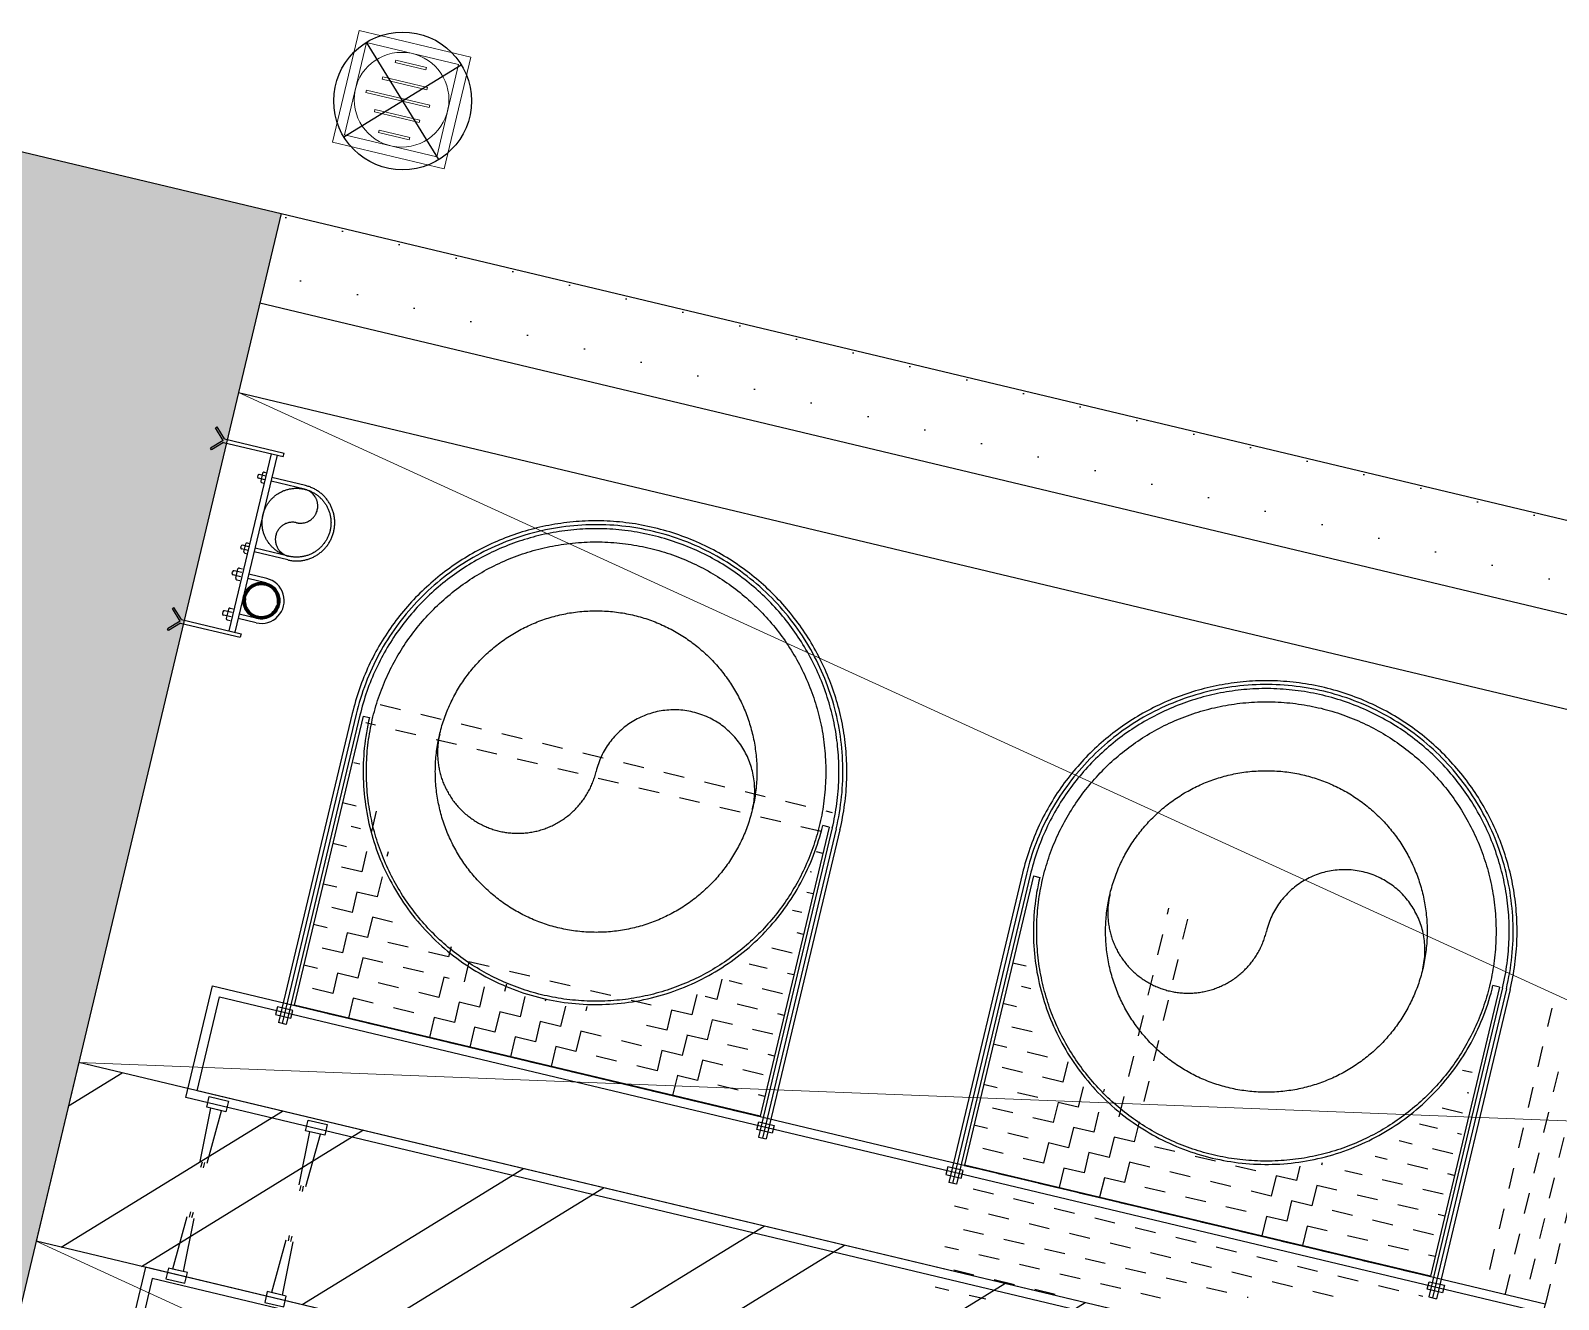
# Model space of a CAD drawing. Header units: millimetres. Extents: x 783817721 to 783927949, y 1443754877 to 1443839643.
# Drawn here: x 783889076 to 783890739, y 1443797405 to 1443798787 of the extents above; entities that cross this region are included whole.
import ezdxf

# ---------------------------------------------------------------- set-up
doc = ezdxf.new("R2010")
doc.units = ezdxf.units.MM
doc.header["$LTSCALE"] = 700
doc.linetypes.add('HIDDEN', pattern=[9.524999999999999, 6.35, -3.175])
doc.layers.get('0').update_dxf_attribs({"linetype": 'CONTINUOUS'})
for name, color, linetype in [('A-COL', 31, 'CONTINUOUS'), ('A-HATCH', 8, 'CONTINUOUS'), ('A-LOW WALL HT', 2, 'CONTINUOUS'), ('A-SERVICE', 254, 'HIDDEN'), ('A-SILL', 2, 'CONTINUOUS'), ('A-Title', 2, 'CONTINUOUS'), ('A-WALL-XXX', 7, 'CONTINUOUS'), ('LCS-PHE-COMMENTS', 1, 'CONTINUOUS'), ('PL-CLAMP', 31, 'CONTINUOUS')]:
    doc.layers.add(name, color=color, linetype=linetype)
doc.layers.add('A-CUTOUT BELOW', color=8, linetype='HIDDEN', lineweight=5)
doc.layers.add('A-PLUM-ELEM', color=24, linetype='CONTINUOUS', lineweight=13)

# ---------------------------------------------------------------- blocks, each defined once
blk = doc.blocks.new('col-2 -15')
at = {"layer": 'A-COL', "ltscale": 0.1}
h = blk.add_hatch(color=250, dxfattribs=at)
h.dxf.hatch_style = 1
h.paths.add_polyline_path([(61700.00008374453, 22800.00000071526), (62300.00008398294, 22800.00000047684), (62300.0000846386, 20700.00000023842), (61700.00008457899, 20700.00000023842)])
blk.add_lwpolyline([(61700.00008374453, 22800.00000071526), (62300.00008398294, 22800.00000047684), (62300.0000846386, 20700.00000023842), (61700.00008457899, 20700.00000023842)], close=True, dxfattribs=at)
blk = doc.blocks.new('*U452')
at = {"color": 250, "linetype": 'Continuous'}
for p, q in [((-15.29494660894008, 19.69359240981138), (-13.20046510172812, 21.16016414980203)), ((-13.20046510172812, 21.16016414980203), (-12.49999999953433, 21.65063509461096)), ((-12.49999999953433, 21.65063509461096), (-11.95204248819774, 21.90615187849076)), ((-11.95204248819774, 21.90615187849076), (-8.550503582676045, 23.4923155196477)), ((-6.020585781120161, 21.16016414980203), (-9.806243826618182, 19.69359240981138)), ((-8.550503582676045, 23.4923155196477), (-4.341204441207588, 24.62019382530519)), ((-3.396797971211404, 21.65063509461096), (-6.020585781120161, 21.16016414980203)), ((-4.341204441207588, 24.62019382530519), (4.656675e-10, 25)), ((-2.029903907726982, 21.90615187849076), (-3.396797971211404, 21.65063509461096)), ((4.656675e-10, 25), (4.341204442138963, 24.62019382530519)), ((3.396797972142723, 21.65063509461096), (2.029903908658303, 21.90615187849076)), ((6.020585782051481, 21.16016414980203), (3.396797972142723, 21.65063509461096)), ((4.341204442138937, 24.62019382530519), (8.550503583607394, 23.4923155196477)), ((9.806243827549505, 19.69359240981138), (6.020585782051481, 21.16016414980203)), ((8.550503583607393, 23.4923155196477), (11.95204248912907, 21.90615187849076)), ((11.95204248912907, 21.90615187849076), (12.50000000046566, 21.65063509461096)), ((12.50000000046566, 21.65063509461096), (13.20046510265946, 21.16016414980203)), ((13.20046510265946, 21.16016414980203), (15.29494660987142, 19.69359240981138)), ((-24.99999999953434, -2.7e-15), (-24.64632800531362, 4.042489391964545)), ((-24.64632800531362, 4.042489391964545), (-24.62019382483952, 4.341204441673256)), ((-24.62019382483953, 4.341204441673256), (-23.65393896916322, 7.947316656117362)), ((-23.65393896916322, 7.947316656117362), (-23.49231551918203, 8.550503583141717)), ((-23.49231551918203, 8.550503583141717), (-22.07893514200895, 11.58150758330182)), ((-22.07893514200895, 11.58150758330182), (-21.65063509414529, 12.5)), ((-21.62540819258018, 4.042489391964545), (-21.99999999953433, -2.7e-15)), ((-21.65063509414529, 12.5), (-20.0252404226787, 14.82130416022426)), ((-21.54041643314533, 4.341204441673256), (-21.62540819258018, 4.042489391964545)), ((-20.51438904643017, 7.947316656117362), (-21.54041643314533, 4.341204441673256)), ((-20.21403764498838, 8.550503583141717), (-20.51438904643017, 7.947316656117362)), ((-18.70477698558585, 11.58150758330182), (-20.21403764498838, 8.550503583141717)), ((-20.0252404226787, 14.82130416022426), (-19.15111107750878, 16.06969024216348)), ((-19.15111107750878, 16.06969024216348), (-17.66442231950698, 17.55637900016527)), ((-18.01116370929047, 12.5), (-18.70477698558585, 11.58150758330182)), ((-16.25819617838884, 14.82130416022426), (-18.01116370929047, 12.5)), ((-17.66442231950698, 17.55637900016527), (-16.0696902416978, 19.15111107797444)), ((-14.88878188071935, 16.06969024216348), (-16.25819617838884, 14.82130416022426)), ((-16.0696902416978, 19.15111107797444), (-15.29494660894008, 19.69359240981138)), ((-13.25796199987798, 17.55637900016527), (-14.88878188071935, 16.06969024216348)), ((-10.68238126020549, 19.15111107797444), (-13.25796199987798, 17.55637900016527)), ((-9.806243826618182, 19.69359240981138), (-10.68238126020549, 19.15111107797444)), ((10.68238126113681, 19.15111107797444), (9.806243827549505, 19.69359240981138)), ((13.25796200080931, 17.55637900016527), (10.68238126113681, 19.15111107797444)), ((14.88878188165068, 16.06969024216348), (13.25796200080931, 17.55637900016527)), ((16.25819617932016, 14.82130416022426), (14.88878188165068, 16.06969024216348)), ((15.29494660987142, 19.69359240981138), (16.06969024262914, 19.15111107797444)), ((16.06969024262914, 19.15111107797444), (17.66442232043832, 17.55637900016527)), ((18.0111637102218, 12.5), (16.25819617932016, 14.82130416022426)), ((17.66442232043832, 17.55637900016527), (19.15111107844011, 16.06969024216348)), ((18.70477698651718, 11.58150758330182), (18.0111637102218, 12.5)), ((20.21403764591971, 8.550503583141717), (18.70477698651718, 11.58150758330182)), ((19.15111107844011, 16.06969024216348), (20.02524042361004, 14.82130416022426)), ((20.02524042361004, 14.82130416022426), (21.65063509507664, 12.5)), ((20.5143890473615, 7.947316656117362), (20.21403764591971, 8.550503583141717)), ((21.54041643407666, 4.341204441673256), (20.5143890473615, 7.947316656117362)), ((21.62540819351151, 4.042489391964545), (21.54041643407666, 4.341204441673256)), ((22.00000000046566, -2.7e-15), (21.62540819351151, 4.042489391964545)), ((21.65063509507664, 12.5), (22.07893514294028, 11.58150758330182)), ((22.07893514294028, 11.58150758330182), (23.49231552011337, 8.550503583141717)), ((23.49231552011337, 8.550503583141717), (23.65393897009456, 7.947316656117362)), ((23.65393897009456, 7.947316656117362), (24.62019382577086, 4.341204441673256)), ((24.62019382577086, 4.341204441673256), (24.64632800624496, 4.042489391964545)), ((24.64632800624496, 4.042489391964545), (25.00000000046566, -2.7e-15)), ((-24.64632800531364, -4.042489391964549), (-24.99999999953434, -2.7e-15)), ((-24.62019382483954, -4.341204441673265), (-24.64632800531364, -4.042489391964549)), ((-23.65393896916323, -7.947316656117367), (-24.62019382483954, -4.341204441673265)), ((-23.49231551918204, -8.550503583141722), (-23.65393896916323, -7.947316656117367)), ((-22.07893514200895, -11.58150758330183), (-23.49231551918204, -8.550503583141722)), ((-21.6506350941453, -12.5), (-22.07893514200895, -11.58150758330183)), ((-21.99999999953433, -2.7e-15), (-21.62540819258019, -4.042489391964549)), ((-20.02524042267872, -14.82130416022426), (-21.6506350941453, -12.5)), ((-21.62540819258019, -4.042489391964549), (-21.54041643314533, -4.341204441673265)), ((-21.54041643314533, -4.341204441673265), (-20.51438904643017, -7.947316656117367)), ((-20.51438904643017, -7.947316656117367), (-20.21403764498838, -8.550503583141722)), ((-20.21403764498838, -8.550503583141722), (-18.70477698558585, -11.58150758330183)), ((-19.15111107750879, -16.06969024216348), (-20.02524042267872, -14.82130416022426)), ((-17.664422319507, -17.55637900016527), (-19.15111107750879, -16.06969024216348)), ((-18.70477698558585, -11.58150758330183), (-18.01116370929047, -12.5)), ((-18.01116370929047, -12.5), (-16.25819617838884, -14.82130416022426)), ((-16.06969024169782, -19.15111107797444), (-17.664422319507, -17.55637900016527)), ((-16.25819617838884, -14.82130416022426), (-14.88878188071935, -16.06969024216348)), ((-15.29494660894011, -19.69359240981136), (-16.06969024169782, -19.15111107797444)), ((-13.20046510172814, -21.16016414980202), (-15.29494660894011, -19.69359240981136)), ((-14.88878188071935, -16.06969024216348), (-13.25796199987798, -17.55637900016527)), ((-13.25796199987798, -17.55637900016527), (-10.68238126020548, -19.15111107797444)), ((-10.68238126020548, -19.15111107797444), (-9.806243826618175, -19.69359240981136)), ((-9.806243826618175, -19.69359240981136), (-6.020585781120152, -21.16016414980202)), ((6.020585782051481, -21.16016414980202), (9.806243827549501, -19.69359240981136)), ((9.806243827549501, -19.69359240981136), (10.6823812611368, -19.15111107797444)), ((10.6823812611368, -19.15111107797444), (13.25796200080929, -17.55637900016527)), ((15.29494660987141, -19.69359240981136), (13.20046510265945, -21.16016414980202)), ((13.2579620008093, -17.55637900016527), (14.88878188165067, -16.06969024216348)), ((14.88878188165067, -16.06969024216348), (16.25819617932014, -14.82130416022426)), ((16.06969024262912, -19.15111107797444), (15.29494660987141, -19.69359240981136)), ((17.6644223204383, -17.55637900016527), (16.06969024262912, -19.15111107797444)), ((16.25819617932014, -14.82130416022426), (18.01116371022178, -12.5)), ((19.15111107844009, -16.06969024216348), (17.6644223204383, -17.55637900016527)), ((18.01116371022178, -12.5), (18.70477698651717, -11.58150758330183)), ((18.70477698651717, -11.58150758330183), (20.2140376459197, -8.550503583141722)), ((20.02524042361002, -14.82130416022426), (19.15111107844009, -16.06969024216348)), ((21.65063509507661, -12.5), (20.02524042361002, -14.82130416022426)), ((20.2140376459197, -8.550503583141722), (20.51438904736149, -7.947316656117367)), ((20.51438904736149, -7.947316656117367), (21.54041643407664, -4.341204441673265)), ((21.54041643407664, -4.341204441673265), (21.6254081935115, -4.042489391964549)), ((21.6254081935115, -4.042489391964549), (22.00000000046566, -2.7e-15)), ((22.07893514294026, -11.58150758330183), (21.65063509507661, -12.5)), ((23.49231552011335, -8.550503583141722), (22.07893514294026, -11.58150758330183)), ((23.65393897009453, -7.947316656117367), (23.49231552011335, -8.550503583141722)), ((24.62019382577084, -4.341204441673265), (23.65393897009453, -7.947316656117367)), ((24.64632800624494, -4.042489391964549), (24.62019382577084, -4.341204441673265)), ((25.00000000046566, -2.7e-15), (24.64632800624494, -4.042489391964549)), ((-12.49999999953434, -21.65063509461096), (-13.20046510172814, -21.16016414980202)), ((-11.95204248819776, -21.90615187849076), (-12.49999999953434, -21.65063509461096)), ((-8.550503582676061, -23.4923155196477), (-11.95204248819776, -21.90615187849076)), ((-4.341204441207601, -24.6201938253052), (-8.550503582676061, -23.4923155196477)), ((-6.020585781120152, -21.16016414980202), (-3.396797971211376, -21.65063509461096)), ((4.656551e-10, -25), (-4.341204441207601, -24.6201938253052)), ((-3.396797971211376, -21.65063509461096), (-2.029903907726974, -21.90615187849076)), ((4.341204442138871, -24.6201938253052), (4.656551e-10, -25)), ((2.02990390865831, -21.90615187849076), (3.396797972142703, -21.65063509461096)), ((3.396797972142703, -21.65063509461096), (6.020585782051473, -21.16016414980202)), ((8.550503583607357, -23.4923155196477), (4.341204442138899, -24.6201938253052)), ((11.95204248912907, -21.90615187849076), (8.550503583607362, -23.4923155196477)), ((12.50000000046565, -21.65063509461096), (11.95204248912907, -21.90615187849076)), ((13.20046510265945, -21.16016414980202), (12.50000000046565, -21.65063509461096))]:
    blk.add_line(p, q, dxfattribs=at)
at = {"color": 250, "linetype": 'Continuous', "extrusion": (0, 0, -1)}
for points in [[(13.20046510172812, 21.16016414980203), (9.806243826618182, 19.69359240981138), (15.29494660894008, 19.69359240981138)], [(12.49999999953433, 21.65063509461096), (6.020585781120161, 21.16016414980203), (13.20046510172812, 21.16016414980203)], [(13.20046510172812, 21.16016414980203), (6.020585781120161, 21.16016414980203), (9.806243826618182, 19.69359240981138)], [(11.95204248819774, 21.90615187849076), (3.396797971211404, 21.65063509461096), (12.49999999953433, 21.65063509461096)], [(12.49999999953433, 21.65063509461096), (3.396797971211404, 21.65063509461096), (6.020585781120161, 21.16016414980203)], [(8.550503582676045, 23.4923155196477), (-11.95204248912907, 21.90615187849076), (11.95204248819774, 21.90615187849076)], [(11.95204248819774, 21.90615187849076), (2.029903907726982, 21.90615187849076), (3.396797971211404, 21.65063509461096)], [(4.341204441207588, 24.62019382530519), (-8.550503583607394, 23.4923155196477), (8.550503582676045, 23.4923155196477)], [(8.550503582676045, 23.4923155196477), (-8.550503583607393, 23.4923155196477), (-11.95204248912907, 21.90615187849076)], [(-4.656675e-10, 25), (-4.341204442138963, 24.62019382530519), (4.341204441207588, 24.62019382530519)], [(4.341204441207588, 24.62019382530519), (-4.341204442138937, 24.62019382530519), (-8.550503583607394, 23.4923155196477)], [(-2.029903908658303, 21.90615187849076), (-12.50000000046566, 21.65063509461096), (-3.396797972142723, 21.65063509461096)], [(-2.029903908658303, 21.90615187849076), (-11.95204248912907, 21.90615187849076), (-12.50000000046566, 21.65063509461096)], [(-3.396797972142723, 21.65063509461096), (-13.20046510265946, 21.16016414980203), (-6.020585782051481, 21.16016414980203)], [(-3.396797972142723, 21.65063509461096), (-12.50000000046566, 21.65063509461096), (-13.20046510265946, 21.16016414980203)], [(-6.020585782051481, 21.16016414980203), (-15.29494660987142, 19.69359240981138), (-9.806243827549505, 19.69359240981138)], [(-6.020585782051481, 21.16016414980203), (-13.20046510265946, 21.16016414980203), (-15.29494660987142, 19.69359240981138)], [(24.64632800531362, 4.042489391964545), (21.99999999953433, -2.7e-15), (24.99999999953434, -2.7e-15)], [(24.62019382483952, 4.341204441673256), (21.62540819258018, 4.042489391964545), (24.64632800531362, 4.042489391964545)], [(24.64632800531362, 4.042489391964545), (21.62540819258018, 4.042489391964545), (21.99999999953433, -2.7e-15)], [(23.65393896916322, 7.947316656117362), (21.54041643314533, 4.341204441673256), (24.62019382483953, 4.341204441673256)], [(24.62019382483952, 4.341204441673256), (21.54041643314533, 4.341204441673256), (21.62540819258018, 4.042489391964545)], [(23.49231551918203, 8.550503583141717), (20.51438904643017, 7.947316656117362), (23.65393896916322, 7.947316656117362)], [(23.65393896916322, 7.947316656117362), (20.51438904643017, 7.947316656117362), (21.54041643314533, 4.341204441673256)], [(22.07893514200895, 11.58150758330182), (20.21403764498838, 8.550503583141717), (23.49231551918203, 8.550503583141717)], [(23.49231551918203, 8.550503583141717), (20.21403764498838, 8.550503583141717), (20.51438904643017, 7.947316656117362)], [(21.65063509414529, 12.5), (18.70477698558585, 11.58150758330182), (22.07893514200895, 11.58150758330182)], [(22.07893514200895, 11.58150758330182), (18.70477698558585, 11.58150758330182), (20.21403764498838, 8.550503583141717)], [(20.0252404226787, 14.82130416022426), (18.01116370929047, 12.5), (21.65063509414529, 12.5)], [(21.65063509414529, 12.5), (18.01116370929047, 12.5), (18.70477698558585, 11.58150758330182)], [(19.15111107750878, 16.06969024216348), (16.25819617838884, 14.82130416022426), (20.0252404226787, 14.82130416022426)], [(20.0252404226787, 14.82130416022426), (16.25819617838884, 14.82130416022426), (18.01116370929047, 12.5)], [(17.66442231950698, 17.55637900016527), (14.88878188071935, 16.06969024216348), (19.15111107750878, 16.06969024216348)], [(19.15111107750878, 16.06969024216348), (14.88878188071935, 16.06969024216348), (16.25819617838884, 14.82130416022426)], [(16.0696902416978, 19.15111107797444), (13.25796199987798, 17.55637900016527), (17.66442231950698, 17.55637900016527)], [(17.66442231950698, 17.55637900016527), (13.25796199987798, 17.55637900016527), (14.88878188071935, 16.06969024216348)], [(15.29494660894008, 19.69359240981138), (10.68238126020549, 19.15111107797444), (16.0696902416978, 19.15111107797444)], [(16.0696902416978, 19.15111107797444), (10.68238126020549, 19.15111107797444), (13.25796199987798, 17.55637900016527)], [(15.29494660894008, 19.69359240981138), (9.806243826618182, 19.69359240981138), (10.68238126020549, 19.15111107797444)], [(-9.806243827549505, 19.69359240981138), (-16.06969024262914, 19.15111107797444), (-10.68238126113681, 19.15111107797444)], [(-9.806243827549505, 19.69359240981138), (-15.29494660987142, 19.69359240981138), (-16.06969024262914, 19.15111107797444)], [(-10.68238126113681, 19.15111107797444), (-17.66442232043832, 17.55637900016527), (-13.25796200080931, 17.55637900016527)], [(-10.68238126113681, 19.15111107797444), (-16.06969024262914, 19.15111107797444), (-17.66442232043832, 17.55637900016527)], [(-13.25796200080931, 17.55637900016527), (-19.15111107844011, 16.06969024216348), (-14.88878188165068, 16.06969024216348)], [(-13.25796200080931, 17.55637900016527), (-17.66442232043832, 17.55637900016527), (-19.15111107844011, 16.06969024216348)], [(-14.88878188165068, 16.06969024216348), (-20.02524042361004, 14.82130416022426), (-16.25819617932016, 14.82130416022426)], [(-14.88878188165068, 16.06969024216348), (-19.15111107844011, 16.06969024216348), (-20.02524042361004, 14.82130416022426)], [(-16.25819617932016, 14.82130416022426), (-21.65063509507664, 12.5), (-18.0111637102218, 12.5)], [(-16.25819617932016, 14.82130416022426), (-20.02524042361004, 14.82130416022426), (-21.65063509507664, 12.5)], [(-18.0111637102218, 12.5), (-22.07893514294028, 11.58150758330182), (-18.70477698651718, 11.58150758330182)], [(-18.0111637102218, 12.5), (-21.65063509507664, 12.5), (-22.07893514294028, 11.58150758330182)], [(-18.70477698651718, 11.58150758330182), (-23.49231552011337, 8.550503583141717), (-20.21403764591971, 8.550503583141717)], [(-18.70477698651718, 11.58150758330182), (-22.07893514294028, 11.58150758330182), (-23.49231552011337, 8.550503583141717)], [(-20.21403764591971, 8.550503583141717), (-23.65393897009456, 7.947316656117362), (-20.5143890473615, 7.947316656117362)], [(-20.21403764591971, 8.550503583141717), (-23.49231552011337, 8.550503583141717), (-23.65393897009456, 7.947316656117362)], [(-20.5143890473615, 7.947316656117362), (-24.62019382577086, 4.341204441673256), (-21.54041643407666, 4.341204441673256)], [(-20.5143890473615, 7.947316656117362), (-23.65393897009456, 7.947316656117362), (-24.62019382577086, 4.341204441673256)], [(-21.54041643407666, 4.341204441673256), (-24.64632800624496, 4.042489391964545), (-21.62540819351151, 4.042489391964545)], [(-21.54041643407666, 4.341204441673256), (-24.62019382577086, 4.341204441673256), (-24.64632800624496, 4.042489391964545)], [(-21.62540819351151, 4.042489391964545), (-25.00000000046566, -2.7e-15), (-22.00000000046566, -2.7e-15)], [(-21.62540819351151, 4.042489391964545), (-24.64632800624496, 4.042489391964545), (-25.00000000046566, -2.7e-15)], [(24.99999999953434, -2.7e-15), (21.62540819258019, -4.042489391964549), (24.64632800531364, -4.042489391964549)], [(24.99999999953434, -2.7e-15), (21.99999999953433, -2.7e-15), (21.62540819258019, -4.042489391964549)], [(24.64632800531364, -4.042489391964549), (21.54041643314533, -4.341204441673265), (24.62019382483954, -4.341204441673265)], [(24.64632800531364, -4.042489391964549), (21.62540819258019, -4.042489391964549), (21.54041643314533, -4.341204441673265)], [(24.62019382483954, -4.341204441673265), (20.51438904643017, -7.947316656117367), (23.65393896916323, -7.947316656117367)], [(24.62019382483954, -4.341204441673265), (21.54041643314533, -4.341204441673265), (20.51438904643017, -7.947316656117367)], [(23.65393896916323, -7.947316656117367), (20.21403764498838, -8.550503583141722), (23.49231551918204, -8.550503583141722)], [(23.65393896916323, -7.947316656117367), (20.51438904643017, -7.947316656117367), (20.21403764498838, -8.550503583141722)], [(23.49231551918204, -8.550503583141722), (18.70477698558585, -11.58150758330183), (22.07893514200895, -11.58150758330183)], [(23.49231551918204, -8.550503583141722), (20.21403764498838, -8.550503583141722), (18.70477698558585, -11.58150758330183)], [(22.07893514200895, -11.58150758330183), (18.01116370929047, -12.5), (21.6506350941453, -12.5)], [(22.07893514200895, -11.58150758330183), (18.70477698558585, -11.58150758330183), (18.01116370929047, -12.5)], [(21.6506350941453, -12.5), (16.25819617838884, -14.82130416022426), (20.02524042267872, -14.82130416022426)], [(21.6506350941453, -12.5), (18.01116370929047, -12.5), (16.25819617838884, -14.82130416022426)], [(20.02524042267872, -14.82130416022426), (14.88878188071935, -16.06969024216348), (19.15111107750879, -16.06969024216348)], [(20.02524042267872, -14.82130416022426), (16.25819617838884, -14.82130416022426), (14.88878188071935, -16.06969024216348)], [(19.15111107750879, -16.06969024216348), (13.25796199987798, -17.55637900016527), (17.664422319507, -17.55637900016527)], [(19.15111107750879, -16.06969024216348), (14.88878188071935, -16.06969024216348), (13.25796199987798, -17.55637900016527)], [(17.664422319507, -17.55637900016527), (10.68238126020548, -19.15111107797444), (16.06969024169782, -19.15111107797444)], [(17.664422319507, -17.55637900016527), (13.25796199987798, -17.55637900016527), (10.68238126020548, -19.15111107797444)], [(16.06969024169782, -19.15111107797444), (9.806243826618175, -19.69359240981136), (15.29494660894011, -19.69359240981136)], [(16.06969024169782, -19.15111107797444), (10.68238126020548, -19.15111107797444), (9.806243826618175, -19.69359240981136)], [(15.29494660894011, -19.69359240981136), (6.020585781120152, -21.16016414980202), (13.20046510172814, -21.16016414980202)], [(15.29494660894011, -19.69359240981136), (9.806243826618175, -19.69359240981136), (6.020585781120152, -21.16016414980202)], [(-9.806243827549501, -19.69359240981136), (-13.20046510265945, -21.16016414980202), (-6.020585782051481, -21.16016414980202)], [(-10.6823812611368, -19.15111107797444), (-15.29494660987141, -19.69359240981136), (-9.806243827549501, -19.69359240981136)], [(-9.806243827549501, -19.69359240981136), (-15.29494660987141, -19.69359240981136), (-13.20046510265945, -21.16016414980202)], [(-13.25796200080929, -17.55637900016527), (-16.06969024262912, -19.15111107797444), (-10.6823812611368, -19.15111107797444)], [(-10.6823812611368, -19.15111107797444), (-16.06969024262912, -19.15111107797444), (-15.29494660987141, -19.69359240981136)], [(-14.88878188165067, -16.06969024216348), (-17.6644223204383, -17.55637900016527), (-13.2579620008093, -17.55637900016527)], [(-13.25796200080929, -17.55637900016527), (-17.6644223204383, -17.55637900016527), (-16.06969024262912, -19.15111107797444)], [(-16.25819617932014, -14.82130416022426), (-19.15111107844009, -16.06969024216348), (-14.88878188165067, -16.06969024216348)], [(-14.88878188165067, -16.06969024216348), (-19.15111107844009, -16.06969024216348), (-17.6644223204383, -17.55637900016527)], [(-18.01116371022178, -12.5), (-20.02524042361002, -14.82130416022426), (-16.25819617932014, -14.82130416022426)], [(-16.25819617932014, -14.82130416022426), (-20.02524042361002, -14.82130416022426), (-19.15111107844009, -16.06969024216348)], [(-18.70477698651717, -11.58150758330183), (-21.65063509507661, -12.5), (-18.01116371022178, -12.5)], [(-18.01116371022178, -12.5), (-21.65063509507661, -12.5), (-20.02524042361002, -14.82130416022426)], [(-20.2140376459197, -8.550503583141722), (-22.07893514294026, -11.58150758330183), (-18.70477698651717, -11.58150758330183)], [(-18.70477698651717, -11.58150758330183), (-22.07893514294026, -11.58150758330183), (-21.65063509507661, -12.5)], [(-20.51438904736149, -7.947316656117367), (-23.49231552011335, -8.550503583141722), (-20.2140376459197, -8.550503583141722)], [(-20.2140376459197, -8.550503583141722), (-23.49231552011335, -8.550503583141722), (-22.07893514294026, -11.58150758330183)], [(-21.54041643407664, -4.341204441673265), (-23.65393897009453, -7.947316656117367), (-20.51438904736149, -7.947316656117367)], [(-20.51438904736149, -7.947316656117367), (-23.65393897009453, -7.947316656117367), (-23.49231552011335, -8.550503583141722)], [(-21.6254081935115, -4.042489391964549), (-24.62019382577084, -4.341204441673265), (-21.54041643407664, -4.341204441673265)], [(-21.54041643407664, -4.341204441673265), (-24.62019382577084, -4.341204441673265), (-23.65393897009453, -7.947316656117367)], [(-22.00000000046566, -2.7e-15), (-24.64632800624494, -4.042489391964549), (-21.6254081935115, -4.042489391964549)], [(-21.6254081935115, -4.042489391964549), (-24.64632800624494, -4.042489391964549), (-24.62019382577084, -4.341204441673265)], [(-22.00000000046566, -2.7e-15), (-25.00000000046566, -2.7e-15), (-24.64632800624494, -4.042489391964549)], [(13.20046510172814, -21.16016414980202), (3.396797971211376, -21.65063509461096), (12.49999999953434, -21.65063509461096)], [(13.20046510172814, -21.16016414980202), (6.020585781120152, -21.16016414980202), (3.396797971211376, -21.65063509461096)], [(12.49999999953434, -21.65063509461096), (2.029903907726974, -21.90615187849076), (11.95204248819776, -21.90615187849076)], [(12.49999999953434, -21.65063509461096), (3.396797971211376, -21.65063509461096), (2.029903907726974, -21.90615187849076)], [(11.95204248819776, -21.90615187849076), (-8.550503583607362, -23.4923155196477), (8.550503582676061, -23.4923155196477)], [(11.95204248819776, -21.90615187849076), (-11.95204248912907, -21.90615187849076), (-8.550503583607362, -23.4923155196477)], [(8.550503582676061, -23.4923155196477), (-4.341204442138899, -24.6201938253052), (4.341204441207601, -24.6201938253052)], [(8.550503582676061, -23.4923155196477), (-8.550503583607357, -23.4923155196477), (-4.341204442138899, -24.6201938253052)], [(4.341204441207601, -24.6201938253052), (-4.341204442138871, -24.6201938253052), (-4.656551e-10, -25)], [(-3.396797972142703, -21.65063509461096), (-11.95204248912907, -21.90615187849076), (-2.02990390865831, -21.90615187849076)], [(-6.020585782051473, -21.16016414980202), (-12.50000000046565, -21.65063509461096), (-3.396797972142703, -21.65063509461096)], [(-3.396797972142703, -21.65063509461096), (-12.50000000046565, -21.65063509461096), (-11.95204248912907, -21.90615187849076)], [(-6.020585782051473, -21.16016414980202), (-13.20046510265945, -21.16016414980202), (-12.50000000046565, -21.65063509461096)]]:
    blk.add_solid(points, dxfattribs=at)
blk = doc.blocks.new('HWS')
at = {"linetype": 'ByBlock'}
for radius in [25, 22]:
    blk.add_circle((4.656613e-10, 0), radius, dxfattribs=at)
at = {"layer": 'PL-CLAMP', "linetype": 'Continuous'}
for p, q in [((-31.00000001539593, 34.99999994272366), (-31.00000001539593, 45.68196207418804)), ((-26.80000000595465, 47.48196208085572), (-29.2000000263215, 47.48196208085572)), ((-25.00000001688022, 34.99999994272366), (-25.00000001688022, 45.68196207418804)), ((25.00000001781155, 34.99999997473788), (25.00000001781155, 45.68196210618772)), ((26.80000000688597, 47.4819621128554), (29.20000002722373, 47.4819621128554)), ((31.00000001632725, 34.99999997473788), (31.00000001632725, 45.68196210618772)), ((-36.30854811004247, 39.19999996080878), (-36.30854811004247, 34.99999994272366)), ((-21.49145191130811, 40.99999996721453), (-34.50854812096805, 40.99999996721453)), ((-30.99999999953434, -2.91038e-11), (-30.99999999965076, 25.00000000090222)), ((-24.99999999953434, 0), (-24.99999999965075, 25.00000000093133)), ((-19.69145192220457, 39.19999996080878), (-19.69145192220457, 34.99999994272366)), ((19.6914519231359, 39.199999992823), (19.6914519231359, 34.99999997473788)), ((21.49145191223943, 40.99999999921418), (34.50854812189938, 40.99999999921418)), ((25.00000000040746, 0), (25.00000000058208, 25.00000000093133)), ((31.00000000040746, -4.36557e-11), (31.00000000058208, 25.00000000088768)), ((36.30854811097379, 39.199999992823), (36.30854811097379, 34.99999997473788))]:
    blk.add_line(p, q, dxfattribs=at)
for centre, radius, start, end in [((-29.20000002617598, 45.68196207444997), 1.80000000835396, 90, 180), ((-26.80000000580913, 45.68196207444997), 1.80000000835396, 0, 90), ((26.80000000674045, 45.68196210646418), 1.80000000835396, 90, 180), ((29.20000002710732, 45.68196210646418), 1.80000000835396, 0, 90), ((-34.50854812085163, 39.19999996080878), 1.80000000835396, 90, 180), ((-21.49145191116259, 39.19999996080878), 1.80000000835396, 0, 90), ((21.4914519120648, 39.199999992823), 1.80000000835396, 90, 180), ((34.50854812175385, 39.199999992823), 1.80000000835396, 0, 90), ((4.656613e-10, 4.656613e-10), 31.0000000000582, 180, 0)]:
    blk.add_arc(centre, radius, start, end, dxfattribs=at)
at = {"color": 250, "linetype": 'Continuous'}
blk.add_blockref('*U452', (0, 0), dxfattribs=at)
blk = doc.blocks.new('A$C0B1D7722')
at = {"layer": 'A-PLUM-ELEM'}
for points in [[(-62.50000000014551, 62.5), (-62.50000000014551, -62.5), (62.5, -62.5), (62.5, 62.5)], [(51.56249999476132, -51.56250000116415), (51.56250000116415, 51.56249999505235), (-51.56249999519786, 51.56250000116415), (-51.56250000160071, -51.56249999476132)], [(16.18892789439996, 40.40350901905912), (16.18892789439996, 37.83614695235157), (-18.19095612576347, 37.83614695235157), (-18.19095612576347, 40.40350901905912)], [(25.77374162635533, 16.99695987673476), (25.77374162635533, 19.56432194344234), (-24.3525143993611, 19.56432194344234), (-24.3525143993611, 16.99695987673476)], [(39.63283216673881, -1.333490250981412), (39.63283216673881, 1.23387181572616), (-31.23995015956462, 1.23387181572616), (-31.23995015956462, -1.333490250981412)], [(25.77374162635533, -16.99695987673476), (25.77374162635533, -19.56432194344234), (-24.3525143993611, -19.56432194344234), (-24.3525143993611, -16.99695987673476)], [(16.18892789439996, -40.40350901905912), (16.18892789439996, -37.83614695235157), (-18.19095612576347, -37.83614695235157), (-18.19095612576347, -40.40350901905912)]]:
    blk.add_lwpolyline(points, close=True, dxfattribs=at)
blk.add_circle((-1.455192e-10, 0), 51.56249999815234, dxfattribs=at)
blk = doc.blocks.new('A$C7d5ec4e2')
at = {"layer": 'A-SERVICE', "ltscale": 0.1}
for p, q in [((-8915.536787867546, -1593.408908128738, 2.715947836046556e-05), (-8914.12257438898, -1591.994695186615, 2.715947836048182e-05)), ((-8904.104223310947, -1604.841472864151, 2.715947836046555e-05), (-8915.536787867546, -1593.408908128738, 2.715947836046556e-05)), ((-8903.275796532631, -1602.841472387314, 2.715947836048183e-05), (-8914.12257438898, -1591.994695186615, 2.715947836048182e-05)), ((-8904.104223310947, -1604.841472864151, 2.715947836046555e-05), (-8915.660248577595, -1616.397497653961, 2.71594783603326e-05)), ((-8903.275796592236, -1606.84147310257, 2.715947836045882e-05), (-8914.246034920216, -1617.811711788177, 2.715947836033259e-05)), ((-8914.246034920216, -1617.811711788177, 2.715947836033259e-05), (-8915.660248577595, -1616.397497653961, 2.71594783603326e-05)), ((-8915.536786019802, -1795.590729951859, 2.715946408360245e-05), (-8914.122572362423, -1794.176516294479, 2.715946408361872e-05)), ((-8904.10422128439, -1807.023294210434, 2.715946408360245e-05), (-8915.536786019802, -1795.590729951859, 2.715946408360245e-05)), ((-8903.275794446468, -1805.023294210434, 2.715946408361872e-05), (-8914.122572362423, -1794.176516294479, 2.715946408361872e-05)), ((-8904.10422128439, -1807.023294210434, 2.715946408360245e-05), (-8915.660246312618, -1818.579319477081, 2.715946408346949e-05)), ((-8903.27579420805, -1809.023294687271, 2.715946408359571e-05), (-8914.246032774448, -1819.993532657623, 2.715946408346949e-05)), ((-8914.246032774448, -1819.993532657623, 2.715946408346949e-05), (-8915.660246312618, -1818.579319477081, 2.715946408346949e-05))]:
    blk.add_line(p, q, dxfattribs=at)
at = {"layer": 'A-SERVICE'}
for p, q in [((-8903.275796115398, -1602.841472625732, 2.715947836048183e-05), (-8836.515622973442, -1602.841473817825, -6.828640893302224e-06)), ((-8903.275794029236, -1606.841472864151, 2.715947820105881e-05), (-8836.515622019768, -1606.841472625732, -6.828640893325235e-06)), ((-8850.018203556538, -1606.841472625732, -6.828648143947551e-06), (-8850.018201947212, -1805.02329325676, -6.828648145087647e-06)), ((-8843.249983131886, -1606.84147310257, -6.828648143986488e-06), (-8843.24998307228, -1805.023293495178, -6.828648145126584e-06)), ((-8903.275795280933, -1809.023294210434, 2.715946424299571e-05), (-8836.51562255621, -1809.023292541504, -6.828655010788342e-06)), ((-8903.275794446468, -1805.023294210434, 2.715946408361872e-05), (-8836.51562178135, -1805.023292779922, -6.828655010765331e-06))]:
    blk.add_line(p, q, dxfattribs=at)
at = {"layer": 'A-SERVICE', "linetype": 'Continuous'}
for p, q in [((-8854.159073805155, -1629.449281057642, -2.259625360832651e-05), (-8854.15907377411, -1638.324573927686, -2.259625360837757e-05)), ((-8852.931801076917, -1628.222008333275, -2.259625360832651e-05), (-8850.068164701128, -1628.222008323335, -2.259625360834299e-05)), ((-8858.578593414702, -1633.068745682897, -2.259625360832191e-05), (-8858.578593409286, -1634.70510933277, -2.259625360833132e-05)), ((-8850.068164688691, -1631.841472932944, -2.259625360836381e-05), (-8857.351320686841, -1631.841472958531, -2.259625360832191e-05)), ((-8850.068164674209, -1635.932382023417, -2.259625360838734e-05), (-8857.351320672735, -1635.932382049003, -2.259625360834544e-05)), ((-8852.93180103756, -1639.551846643363, -2.259625360839169e-05), (-8850.068164662149, -1639.551846633225, -2.259625360840816e-05)), ((-8858.578593130173, -1713.79601842749, -2.259625360878631e-05), (-8858.578593135966, -1712.159654777239, -2.25962536087769e-05)), ((-8850.068164409955, -1710.932382026909, -2.25962536088188e-05), (-8857.351320408483, -1710.932382052873, -2.25962536087769e-05)), ((-8854.15907349462, -1717.415483021829, -2.259625360883256e-05), (-8854.159073526796, -1708.540190151587, -2.25962536087815e-05)), ((-8852.93180079818, -1707.31291742724, -2.25962536087815e-05), (-8850.068164423146, -1707.312917417479, -2.259625360879798e-05)), ((-8850.068164395096, -1715.023291117183, -2.259625360884233e-05), (-8857.351320393622, -1715.023291143147, -2.259625360880044e-05)), ((-8852.931800757673, -1718.642755737308, -2.259625360884668e-05), (-8850.068164381904, -1718.642755726594, -2.259625360886316e-05))]:
    blk.add_line(p, q, dxfattribs=at)
at = {"layer": 'A-SERVICE', "lineweight": 25}
for p, q in [((-8805.749982869102, -1631.841472779676, -6.828641278573309e-06), (-8843.24998286148, -1631.841472908627, -6.82864127835758e-06)), ((-8805.749982855034, -1635.932381870585, -6.828648144369571e-06), (-8843.249982847414, -1635.932381999536, -6.828648144153842e-06)), ((-8805.749982590782, -1710.93238186741, -6.828648144801029e-06), (-8843.249982581892, -1710.932382002076, -6.8286481445853e-06)), ((-8805.7499825761, -1715.023290958319, -6.828655010597291e-06), (-8843.24998256721, -1715.023291092986, -6.828655010381562e-06))]:
    blk.add_line(p, q, dxfattribs=at)
at = {"layer": 'A-SERVICE'}
for points, elevation in [([(-8836.515621900558, -1606.84147310257), (-8836.515622973442, -1602.841473817825)], -6.828648144202218e-06), ([(-8836.515621900558, -1606.84147310257), (-8836.515622973442, -1602.841473817825)], -6.828648144202218e-06), ([(-8836.51562154293, -1805.023292064667), (-8836.51562255621, -1809.023292541504)], -6.828648145388336e-06), ([(-8836.51562154293, -1805.023292064667), (-8836.51562255621, -1809.023292541504)], -6.828648145388336e-06)]:
    blk.add_lwpolyline(points, dxfattribs=dict(at, elevation=elevation))
at = {"layer": 'A-SERVICE', "lineweight": 25}
blk.add_circle((-8805.749982713383, -1673.43238186995, -6.8286481445853e-06), 37.50000000018998, dxfattribs=at)
at = {"layer": 'A-SERVICE', "linetype": 'Continuous'}
for centre, start, end in [((-8852.931801072573, -1629.449281053297, -2.259625360833357e-05), 90.00000020284072, 180.0000002295333), ((-8857.351320684025, -1633.068745678374, -2.259625360832897e-05), 90.00000020284072, 180.0000002295333), ((-8857.351320678232, -1634.705109328227, -2.259625360833838e-05), 180.0000002295333, 270.0000002028407), ((-8852.931801041905, -1638.324573923142, -2.259625360838463e-05), 180.0000002295333, 270.0000002028407), ((-8857.351320405289, -1712.15965477347, -2.259625360878396e-05), 90.00000020284072, 180.0000001761672), ((-8852.931800794213, -1708.540190147817, -2.259625360878856e-05), 90.00000020284072, 180.0000001761672), ((-8857.351320399495, -1713.796018423323, -2.259625360879337e-05), 180.0000001761672, 270.0000002028407), ((-8852.931800762415, -1717.415483017683, -2.259625360883962e-05), 180.0000001761672, 270.0000002028407)]:
    blk.add_arc(centre, 1.22727273295932, start, end, dxfattribs=at)
at = {"layer": 'A-SERVICE', "lineweight": 25}
blk.add_arc((-8805.749982713383, -1673.432381869315, -6.8286481445853e-06), 41.5909090911873, 270.0000002028407, 89.99951552617223, dxfattribs=at)
at = {"layer": 'A-SERVICE'}
for centre, start, end in [((-8805.749982781033, -1654.68238186868, -6.828648144477436e-06), 270.0000002028407, 90.00000020284072), ((-8805.749982648273, -1692.18238186995, -6.828648144693165e-06), 90.00000020284072, 270.0000002028407)]:
    blk.add_arc(centre, 18.75000000008928, start, end, dxfattribs=at)
at = {"layer": 'A-SERVICE', "xscale": -1, "rotation": 3.792284886117159e-07}
blk.add_blockref('A$C0B1D7722', (-8801.393540382385, -1199.004974842072, -1.008175857468842e-05), dxfattribs=at)
at = {"layer": 'A-SERVICE', "xscale": 0.8000000000000005, "yscale": 0.8000000000000005, "zscale": 0.8000000000000005, "rotation": 90.00000038437659}
blk.add_blockref('HWS', (-8823.249983489513, -1764.823292016983, -6.828655057410384e-06), dxfattribs=at)
blk = doc.blocks.new('A$C9b6d854f')
at = {"layer": 'A-SERVICE'}
h = blk.add_hatch(dxfattribs=at)
h.set_pattern_fill('ZIGZAG', color=256, scale=7.142857144961227, angle=179.9999997041104)
h.set_pattern_definition([(179.9999997041102, (1312957.547101259, -304810.5309979916), (-22.67857155236964, -22.67857131813429), [22.67857143525189, -22.67857143525189]), (269.9999997041106, (1312934.868529499, -304810.530995369), (22.67857131813429, -22.67857155236964), [22.67857143525193, -22.67857143525193])])
edge = h.paths.add_edge_path()
edge.add_line((-17261.45721793175, 5355.567259788513), (-17261.45721956798, 5638.719965329019))
edge.add_line((-17261.45721971989, 5638.719965457916), (-17254.31436229449, 5638.719965379429))
edge.add_arc((-17000.74293369055, 5638.719967126846), 253.5714285410236, 180.0000002411975, 360.0000002935988)
edge.add_line((-16747.17150455713, 5638.719968795776), (-16740.02864707641, 5638.719968949199))
edge.add_line((-16740.02864706516, 5638.719968795776), (-16740.02864609391, 5315.112717434106))
edge.add_line((-16740.02864646912, 5315.112716674805), (-17261.45721785626, 5315.112715023221))
h = blk.add_hatch(dxfattribs=at)
h.set_pattern_fill('ZIGZAG', color=256, scale=7.142857144961227, angle=179.9999997041104)
h.set_pattern_definition([(179.9999997041102, (1313707.547100961, -304810.7011387348), (-22.67857155236964, -22.67857131813429), [22.67857143525187, -22.67857143525187]), (269.9999997041106, (1313684.868529141, -304810.7011377811), (22.67857131813429, -22.67857155236964), [22.67857143525193, -22.67857143525193])])
edge = h.paths.add_edge_path()
edge.add_line((-16511.45721799135, 5355.567265510559), (-16511.45721940629, 5638.71997197871))
edge.add_line((-16511.45721894503, 5638.719972133636), (-16504.31436184626, 5638.719970172198))
edge.add_arc((-16250.74293333292, 5638.719972372055), 253.5714286569791, 180.0000002349472, 360.0000002873486)
edge.add_line((-15997.17150473595, 5638.719973564148), (-15990.02864736057, 5638.719972762265))
edge.add_line((-15990.028647542, 5638.719973087311), (-15990.02864657075, 5315.112721725641))
edge.add_line((-15990.0286462903, 5315.112722635269), (-16511.45721750086, 5315.11272069645))
for p, q in [((-17273.60007655621, 5638.719965696335, 1.116132320315322e-08), (-17273.60007488728, 5292.712028980255, 1.116132320315322e-08)), ((-17269.31436175108, 5638.719966173172, 1.116132320315322e-08), (-17269.31436055899, 5292.712029695511, 1.116132320315322e-08)), ((-17265.02864813805, 5638.719966173172, 1.116132320315322e-08), (-17265.02864658833, 5292.712028503418, 1.116132320315322e-08)), ((-17261.45721971989, 5638.719965457916, 1.116132320315322e-08), (-17261.45721787214, 5315.112715005875, 1.116132320315322e-08)), ((-17261.45721971989, 5638.719965457916, 1.116132320315322e-08), (-17254.31436240673, 5638.719964504242, 1.116132320315322e-08)), ((-16740.02864706516, 5638.719968795776, 1.116132320315322e-08), (-16747.17150455713, 5638.719968795776, 1.116132320315322e-08)), ((-16740.02864706516, 5638.719968795776, 1.116132320315322e-08), (-16740.02864634991, 5315.112716674805, 1.116132320315322e-08)), ((-16736.45721876621, 5638.719969511032, 1.116132320315322e-08), (-16736.45721739531, 5292.712030410767, 1.116132320315322e-08)), ((-16732.17150473595, 5638.719968795776, 1.116132320315322e-08), (-16732.1715028286, 5292.712032318115, 1.116132320315322e-08)), ((-16727.88579028845, 5638.719969034195, 1.116132320315322e-08), (-16727.88578951359, 5292.712031602859, 1.116132320315322e-08)), ((-16523.60007637739, 5638.719971179962, 1.116132320315322e-08), (-16523.6000739336, 5292.712035655975, 1.116132320315322e-08)), ((-16519.31436246634, 5638.719970226288, 1.116132320315322e-08), (-16519.3143606782, 5292.712034702301, 1.116132320315322e-08)), ((-16515.02864736319, 5638.719972372055, 1.116132320315322e-08), (-16515.02864658833, 5292.712034225464, 1.116132320315322e-08)), ((-16511.45721894503, 5638.719972133636, 1.116132320315322e-08), (-16511.45721739531, 5315.112720489502, 1.116132320315322e-08)), ((-16511.45721894503, 5638.719972133636, 1.116132320315322e-08), (-16504.31436216831, 5638.719971179962, 1.116132320315322e-08)), ((-15990.028647542, 5638.719973087311, 1.116132320315322e-08), (-15997.17150473595, 5638.719973564148, 1.116132320315322e-08)), ((-15990.028647542, 5638.719973087311, 1.116132320315322e-08), (-15990.0286462903, 5315.112722635269, 1.116132320315322e-08)), ((-15986.45721882582, 5638.719974040985, 1.116132320315322e-08), (-15986.4572172761, 5292.712037324905, 1.116132320315322e-08)), ((-15982.17150485516, 5638.719972848892, 1.116132320315322e-08), (-15982.17150336504, 5292.71203660965, 1.116132320315322e-08)), ((-15977.88579034805, 5638.719973802567, 1.116132320315322e-08), (-15977.88578951359, 5292.712038516998, 1.116132320315322e-08)), ((-16740.02864634991, 5315.112716674805, 1.116132320315322e-08), (-17261.45721787214, 5315.112715005875, 1.116132320315322e-08)), ((-15990.0286462903, 5315.112722635269, 1.116132320315322e-08), (-16511.45721739531, 5315.112720489502, 1.116132320315322e-08)), ((-17265.02864658833, 5292.712028503418, 1.116132320315322e-08), (-17273.60007488728, 5292.712028980255, 1.116132320315322e-08)), ((-16736.45721739531, 5292.712030410767, 1.116132320315322e-08), (-16727.88578951359, 5292.712031602859, 1.116132320315322e-08)), ((-16515.02864658833, 5292.712034225464, 1.116132320315322e-08), (-16523.6000739336, 5292.712035655975, 1.116132320315322e-08)), ((-15986.4572172761, 5292.712037324905, 1.116132320315322e-08), (-15977.88578951359, 5292.712038516998, 1.116132320315322e-08)), ((-17321.46231341362, 5125.963300943375, 1.116132010315322e-08), (-17323.53950053453, 5185.027652263641, 1.116132010315322e-08)), ((-17311.53950095177, 5185.027653217316, 1.116132010315322e-08), (-17323.53950053453, 5185.027652263641, 1.116132010315322e-08)), ((-17313.71803313494, 5125.963302373886, 1.116132010315322e-08), (-17311.53950095177, 5185.027653217316, 1.116132010315322e-08)), ((-17210.82914376259, 5125.963302373886, 1.116132010315322e-08), (-17212.90633147955, 5185.027652740479, 1.116132010315322e-08)), ((-17200.90633100271, 5185.027653694153, 1.116132010315322e-08), (-17212.90633147955, 5185.027652740479, 1.116132010315322e-08)), ((-17203.08486372232, 5125.963302135468, 1.116132010315322e-08), (-17200.90633100271, 5185.027653694153, 1.116132010315322e-08)), ((-17319.14665359259, 5119.937265396118, 1.116132010315322e-08), (-17318.93472850323, 5125.963301181793, 1.116132010315322e-08)), ((-17316.14665329456, 5119.936701536179, 1.116132010315322e-08), (-17316.36893868446, 5125.96330165863, 1.116132010315322e-08)), ((-17208.51348406076, 5119.937266111374, 1.116132010315322e-08), (-17208.3015588522, 5125.963302135468, 1.116132010315322e-08)), ((-17205.51348346472, 5119.936703443527, 1.116132010315322e-08), (-17205.7357686758, 5125.963302135468, 1.116132010315322e-08)), ((-17321.46231096983, 5064.064259290695), (-17323.53949809074, 5004.999907970428)), ((-17319.1466511488, 5070.090294837952), (-17318.93472605944, 5064.064259052277)), ((-17316.14665085077, 5070.090858697891), (-17316.36893624067, 5064.064258575439)), ((-17313.71803069115, 5064.064257860184), (-17311.53949850798, 5004.999907016754)), ((-17210.8291413188, 5064.064257860184), (-17212.90632903576, 5004.999907493591)), ((-17208.51348161697, 5070.090294122696), (-17208.30155640841, 5064.064258098602)), ((-17205.51348102093, 5070.090856790543), (-17205.73576623201, 5064.064258098602)), ((-17203.08486127853, 5064.064258098602), (-17200.90632855892, 5004.999906539917)), ((-17311.53949850798, 5004.999907016754), (-17323.53949809074, 5004.999907970428)), ((-17200.90632855892, 5004.999906539917), (-17212.90632903576, 5004.999907493591))]:
    blk.add_line(p, q, dxfattribs=at)
at = {"layer": 'A-SERVICE', "elevation": 1.117586731838158e-08}
for points in [[(-15861.4588124156, 5190.027661323547), (-17352.6155013442, 5190.027652978897), (-17352.61550170183, 5315.02765417099), (-15861.45881187916, 5315.027662038803)], [(-15871.45881170034, 5200.027661561966), (-17342.61550223827, 5200.027652740479), (-17342.61550235748, 5305.027653694153), (-15871.45881271362, 5305.027660608292)], [(-17278.617438972, 5308.979705095291), (-17278.61743855476, 5300.408278226852), (-17261.47458136082, 5300.408277273178), (-17261.47458142042, 5308.979706287384)], [(-16722.86842507124, 5308.979708433151), (-16722.86842566729, 5300.408279418945), (-16740.01128268242, 5300.408279657364), (-16740.01128315926, 5308.97970700264)], [(-16528.61743927002, 5308.979711294174), (-16528.61743855476, 5300.408282518387), (-16511.474581182, 5300.408283948898), (-16511.47458136082, 5308.979711294174)], [(-15972.86842566729, 5308.979712486267), (-15972.86842554808, 5300.408285140991), (-15990.01128262281, 5300.408285140991), (-15990.01128214598, 5308.97971367836)], [(-17328.17115449905, 5185.027653217316), (-17328.17115479708, 5197.027651786804), (-17306.8503934741, 5197.027650594711), (-17306.85039287806, 5185.027651071548)], [(-17217.53798526525, 5185.02765417099), (-17217.53798562288, 5197.027652263641), (-17196.21722376347, 5197.027653217316), (-17196.21722334623, 5185.02765250206)]]:
    blk.add_lwpolyline(points, close=True, dxfattribs=at)
at = {"layer": 'A-SERVICE'}
for points in [[(-15861.45880997181, 4999.999898910522), (-17352.61549890041, 4999.999907255173), (-17352.61549925804, 4874.99990606308), (-15861.45880943537, 4874.999898195267)], [(-15871.45880925655, 4989.999898672104), (-17342.61549979448, 4989.999907493591), (-17342.61549991369, 4884.999906539917), (-15871.45881026983, 4884.999899625778)], [(-17328.17115205526, 5004.999907016754), (-17328.17115235329, 4992.999908447266), (-17306.85039103031, 4992.999909639359), (-17306.85039043427, 5004.999909162521)], [(-17217.53798282146, 5004.99990606308), (-17217.53798317909, 4992.999907970428), (-17196.21722131968, 4992.999907016754), (-17196.21722090244, 5004.99990773201)]]:
    blk.add_lwpolyline(points, close=True, dxfattribs=at)
for centre, radius in [((-17000.74293333292, 5638.719966888428, 1.116132320315322e-08), 249.9999999999996), ((-17000.74293369055, 5638.719967126846, 1.116132320315322e-08), 250.0000000736431), ((-16250.74293357134, 5638.719970464706, 1.116132320315322e-08), 249.9999999999996), ((-16250.74293333292, 5638.719972372055, 1.116132320315322e-08), 250.0000000736431), ((-17000.74293333292, 5638.719966888428, 1.116132320315322e-08), 174.9999999999997), ((-16250.74293357134, 5638.719970464706, 1.116132320315322e-08), 174.9999999999997)]:
    blk.add_circle(centre, radius, dxfattribs=at)
for centre, radius, start, end in [((-17000.74293369055, 5638.719967126846, 1.116132320315322e-08), 272.8571429373527, 0, 180), ((-17000.74293386936, 5638.931479930878, 1.116132320315322e-08), 268.5715119394187, 359.9548661058699, 180.0451065734169), ((-16250.74293333292, 5638.719972372055, 1.116132320315322e-08), 272.8571429373527, 0, 180), ((-16250.74293333292, 5638.931486606598, 1.116132320315322e-08), 268.5715119394187, 359.9548661058699, 180.0451065734169), ((-17000.74293369055, 5638.719967126846, 1.116132320315322e-08), 264.2857143635656, 0, 180), ((-16250.74293333292, 5638.719972372055, 1.116132320315322e-08), 264.2857143635656, 0, 180), ((-16913.2429330349, 5638.719967126846, 1.116132320315322e-08), 87.50000007922878, 0, 180), ((-16163.24293321371, 5638.719971895218, 1.116132320315322e-08), 87.50000007922878, 0, 180), ((-17000.74293369055, 5638.719967126846, 1.116132320315322e-08), 253.5714286461237, 180, 0), ((-17088.2429330945, 5638.719967365265, 1.116132320315322e-08), 87.50000007922877, 180, 0), ((-16250.74293333292, 5638.719972372055, 1.116132320315322e-08), 253.5714286461237, 180, 0), ((-16338.24293327332, 5638.719972133636, 1.116132320315322e-08), 87.50000007922877, 180, 0)]:
    blk.add_arc(centre, radius, start, end, dxfattribs=at)
blk = doc.blocks.new('A$C3df1e9b8')
at = {"layer": 'A-SERVICE'}
blk.add_blockref('A$C9b6d854f', (75550.00305140018, -4499.950220823288), dxfattribs=at)
at = {"layer": 'A-Title'}
blk.add_blockref('A$C7d5ec4e2', (66974.99810868502, 3000.044127464294), dxfattribs=at)

msp = doc.modelspace()

# ---------------------------------------------------------------- hatches: boundary and pattern name
at = {"layer": 'A-HATCH'}
h = msp.add_hatch(dxfattribs=at)
h.set_pattern_fill('ANSI32', color=256, scale=19.99999999999999, angle=3.774722192838826e-05, style=0)
h.set_pattern_definition([(31.58264065913059, (783812088.3876706, 1443708293.096645), (-99.7701511760467, 162.2842165286223), []), (31.58264065913059, (783812175.7391644, 1443708272.258614), (-99.7701511760467, 162.2842165286223), [])])
h.paths.add_polyline_path([(783891465.549798, 1443796900.143732), (783891511.9583219, 1443797094.684855), (783889128.8295752, 1443797663.189304), (783889082.4210505, 1443797468.648179)])
at = {"layer": 'A-LOW WALL HT'}
h = msp.add_hatch(dxfattribs=at)
h.set_pattern_fill('DOTS', color=1, scale=39.99999999999998, angle=3.798389681901799e-05)
h.set_pattern_definition([(346.5826409141853, (783820671.9506751, 1443800474.84538), (45.61810967520755, 54.39945376252169), [0, -63.49999999999999])])
h.paths.add_polyline_path([(783893119.6176212, 1443797585.020174), (783893022.348015, 1443797608.228442), (783892825.1106598, 1443796781.42636), (783892922.380266, 1443796758.218091)])
h.paths.add_polyline_path([(783889326.0670092, 1443798489.988733), (783893119.6173165, 1443797585.020246), (783893142.8210462, 1443797682.288291), (783889349.2707391, 1443798587.256778)])

# ---------------------------------------------------------------- linework, layer by layer
at = {"layer": 'A-CUTOUT BELOW'}
for p, q in [((783892825.1111686, 1443796781.427284, -3.009139235074112e-08), (783889302.8615429, 1443798392.718519, -1.504563708013138e-08)), ((783889128.8295754, 1443797663.189305, -1.504564419378391e-08), (783892999.1432952, 1443797510.955037, -3.009139235074113e-08)), ((783889082.420922, 1443797468.648209, -1.50456441937839e-08), (783892604.6692275, 1443795857.353565, -3.009139235074113e-08))]:
    msp.add_line(p, q, dxfattribs=at)
at = {"layer": 'A-LOW WALL HT'}
for p, q in [((783889349.270066, 1443798587.259641, -1.504563518315739e-08), (783893142.822276, 1443797682.293589, -3.009138470918927e-08)), ((783889326.0658039, 1443798489.98908, -1.504563613164439e-08), (783893022.3474519, 1443797608.227289, -3.009138565767689e-08))]:
    msp.add_line(p, q, dxfattribs=at)
at = {"layer": 'A-SILL'}
msp.add_line((783889302.8615416, 1443798392.718518, -1.504563708013139e-08), (783892999.1428145, 1443797510.955152, -3.009138660617928e-08), dxfattribs=at)
at = {"layer": 'A-WALL-XXX'}
for p, q in [((783889128.8295752, 1443797663.189304, -1.504564419378392e-08), (783889082.4210507, 1443797468.64818, -1.504564609075793e-08)), ((783894770.5221653, 1443796317.342093, -1.504564419374768e-08), (783889128.8295752, 1443797663.189304, -1.504564419378392e-08)), ((783894724.1136411, 1443796122.80097, -1.504564609072167e-08), (783889082.4210505, 1443797468.648179, -1.504564609075793e-08))]:
    msp.add_line(p, q, dxfattribs=at)
at = {"layer": 'LCS-PHE-COMMENTS', "color": 1}
for points, elevation in [([(783889520.5943512, 1443798646.072068), (783889442.035177, 1443798773.854916)], 2.145646000897239e-08), ([(783889417.4233401, 1443798670.683905), (783889545.206188, 1443798749.243079)], 2.145646000897305e-08)]:
    msp.add_lwpolyline(points, dxfattribs=dict(at, elevation=elevation))
msp.add_circle((783889481.3147641, 1443798709.963492, 2.145496399830669e-08), 74.99999999999986, dxfattribs=at)

# ---------------------------------------------------------------- block references
at = {"rotation": 346.5826028830894}
msp.add_blockref('A$C3df1e9b8', (783832476.5208341, 1443810458.170673, -1.504565083355612e-08), dxfattribs=at)
at = {"layer": 'A-COL', "rotation": 346.5826406508676}
msp.add_blockref('col-2 -15', (783823459.138127, 1443790865.826888, -1.504585143858407e-08), dxfattribs=at)

doc.saveas('drawing.dxf')
